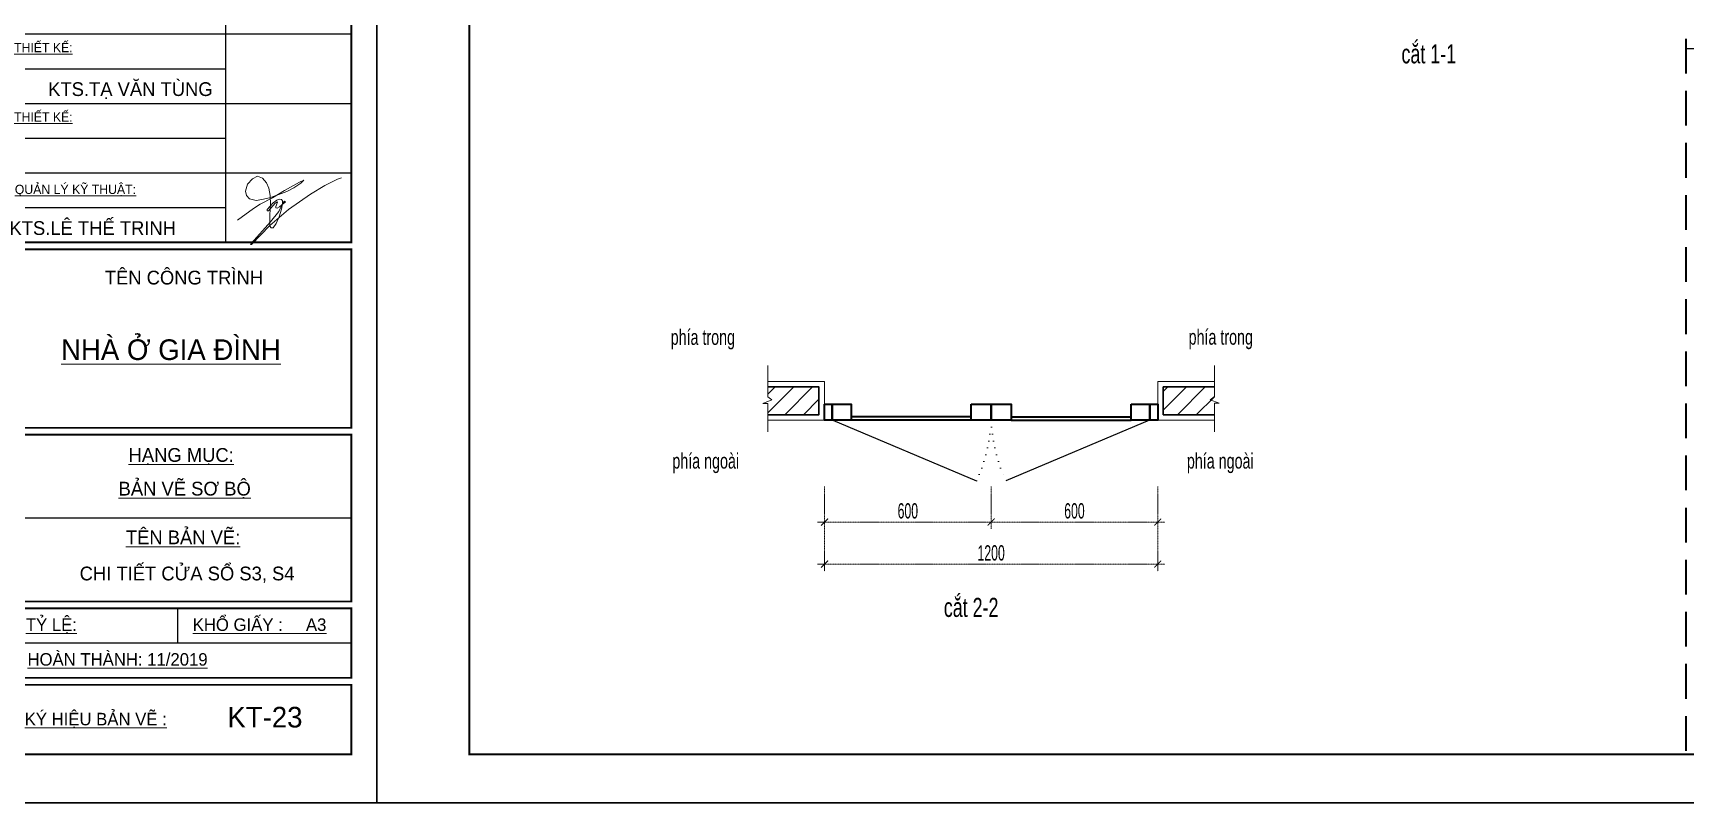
# Model space of a CAD drawing. Header units: inches. Extents: x 274208 to 641690, y -81912 to 129129.
# Drawn here: x 547734 to 553686, y 19702 to 22473 of the extents above; entities that cross this region are included whole.
import ezdxf
from ezdxf.enums import TextEntityAlignment as Align

# ---------------------------------------------------------------- set-up
doc = ezdxf.new("R2010")
doc.units = ezdxf.units.IN
doc.header["$MEASUREMENT"] = 0
doc.header["$PDMODE"] = 3
for name, pattern in [('DASHDOT', [1, 0.5, -0.25, 0, -0.25]), ('DOT', [0.25, 0, -0.25]), ('HIDDEN', [0.375, 0.25, -0.125])]:
    doc.linetypes.add(name, pattern=pattern)
for name, color, linetype, lineweight in [('01.Cut', 255, 'Continuous', 35), ('04.Khuat', 250, 'HIDDEN', 18), ('05.Text', 253, 'Continuous', 18), ('08.Dim', 156, 'Continuous', 15), ('09.Hatch', 250, 'Continuous', 5), ('10.Text', 254, 'Continuous', 18), ('11.Khung bo', 32, 'Continuous', 50), ('12.Khung', 36, 'Continuous', 25), ('CCA - TUONG', 7, 'Continuous', 35), ('Kinh', 5, 'Continuous', 35), ('nep', 9, 'Continuous', 15), ('wall', 4, 'Continuous', 9)]:
    doc.layers.add(name, color=color, linetype=linetype, lineweight=lineweight)
doc.layers.add('Tpl_Bound', color=1, linetype='Continuous', plot=False)
doc.layers.add('TRUC', color=250, linetype='DASHDOT')
doc.styles.add('TT5_Text Dim', font='hoatbif.shx', dxfattribs={"width": 0.6})
doc.styles.add('VnAvantH', font='')
doc.styles.get('VnAvantH').set_extended_font_data('.VnAvantH')
doc.dimstyles.new('TT5_Dim 1-25', dxfattribs={"dimscale": 25, "dimtxt": 2.2, "dimasz": 1, "dimexe": 1, "dimexo": 0, "dimgap": 0.5, "dimtad": 1, "dimdec": 0, "dimzin": 0, "dimdsep": 46, "dimtxsty": 'TT5_Text Dim', "dimblk": 'ARCHTICK', "dimcen": 0, "dimdle": 1, "dimclrd": 256, "dimclre": 256, "dimclrt": 1, "dimadec": 0, "dimazin": 0, "dimtfac": 0.015, "dimtdec": 0, "dimtix": 1, "dimtmove": 2, "dimatfit": 3, "dimldrblk": 'DOT', "dimfxl": 1, "dimtolj": 1, "dimtzin": 0, "dimlwd": -1, "dimlwe": -1, "dimarcsym": 1})
pattern_1 = [(45, (400941.504, 193541.707), (-33.67596, 33.67596), [])]

# ---------------------------------------------------------------- blocks, each defined once
blk = doc.blocks.new('100')
at = {"layer": '05.Text', "color": 1}
blk.add_lwpolyline([(1899575, -937551), (1899804, -937384), (1899898, -937322), (1900076, -937228), (1900253, -937123), (1900467, -937003), (1900530, -936977), (1900488, -937019), (1900384, -937087), (1900285, -937139), (1900132, -937194), (1900034, -937228), (1899924, -937254), (1899841, -937269), (1899747, -937243), (1899705, -937196), (1899689, -937134), (1899716, -937034), (1899789, -936956), (1899862, -936920), (1899935, -936946), (1899992, -937014), (1900024, -937092), (1900045, -937196), (1900050, -937322), (1900039, -937473), (1900039, -937577), (1900039, -937640), (1900060, -937661), (1900086, -937661), (1900133, -937598), (1900175, -937504), (1900206, -937395), (1900222, -937311), (1900222, -937275), (1900206, -937254), (1900175, -937249), (1900139, -937264), (1900086, -937301), (1900003, -937400), (1900003, -937416), (1900018, -937416), (1900118, -937306), (1900144, -937285), (1900150, -937293), (1900128, -937353), (1900128, -937374), (1900144, -937379), (1900180, -937358), (1900243, -937306), (1900264, -937290), (1900253, -937276), (1900234, -937290), (1900219, -937326), (1900170, -937426), (1900050, -937577), (1899773, -937880), (1899763, -937901), (1899773, -937901), (1900039, -937630), (1900306, -937400), (1900624, -937175), (1900833, -937050), (1901016, -936961), (1901073, -936940), (1901073, -936940)], dxfattribs=at)
at = {"layer": '11.Khung bo', "const_width": 26.7}
for points in [[(1860913, -945240), (1860913, -916940), (1896063, -916940), (1896063, -945240)], [(1896213, -937871), (1901213, -937871), (1901213, -930871), (1896213, -930871)], [(1896213, -940540), (1901213, -940540), (1901213, -937971), (1896213, -937971)], [(1896213, -943040), (1901213, -943040), (1901213, -940640), (1896213, -940640)], [(1896213, -944140), (1901213, -944140), (1901213, -943140), (1896213, -943140)], [(1896213, -945240), (1901213, -945240), (1901213, -944240), (1896213, -944240)]]:
    blk.add_lwpolyline(points, close=True, dxfattribs=at)
at = {"layer": '12.Khung'}
for p, q in [((1899399, -930871), (1899399, -937871)), ((1896213, -934871), (1901213, -934871)), ((1896213, -935371), (1899399, -935371)), ((1896213, -935871), (1901213, -935871)), ((1896213, -936371), (1899399, -936371)), ((1896213, -936871), (1901213, -936871)), ((1896213, -937371), (1899399, -937371)), ((1901213, -941840), (1896213, -941840)), ((1898713, -943640), (1898713, -943140)), ((1901213, -943640), (1896213, -943640))]:
    blk.add_line(p, q, dxfattribs=at)
at = {"layer": '12.Khung', "color": 1}
blk.add_lwpolyline([(1901579, -945940), (1901579, -916240), (1859580, -916240), (1859580, -945940)], close=True, dxfattribs=at)
at = {"layer": '05.Text', "style": 'VnAvantH'}
for s, height, p in [('%%UthiÕt kÕ:', 132, (1896355, -935133)), ('%%UthiÕt kÕ:', 132, (1896355, -936133)), ('%%Uqu¶n lý kü thuËt:', 132, (1896366, -937174)), ('tªn C¤NG TR×NH', 198, (1897662, -938477)), ('%%UNHµ ë GIA §×NH', 297, (1897032, -939564)), ('%%Uh¹ng môc:', 198, (1898005, -941030)), ('%%Ub¶n vÏ s¬ bé', 198, (1897861, -941515)), ('%%Utªn b¶n vÏ:', 198, (1897966, -942216)), ('%%Utû lÖ:', 180, (1896525, -943464)), ('%%UKHæ GIÊY :     A3', 180, (1898928, -943464)), ('%%Uhoµn thµnh: 11/2019', 180, (1896548, -943964)), ('%%Uký hiÖu b¶n vÏ :', 180, (1896508, -944823))]:
    blk.add_text(s, height=height, dxfattribs=at).set_placement(p)
for s, p in [('KTS.t¹ v¨n tïng', (1899215, -935764)), ('KTS.lª thÕ trinh', (1898687, -937764))]:
    blk.add_text(s, height=198, dxfattribs=at).set_placement(p, align=Align.RIGHT)
blk = doc.blocks.new('_ARCHTICK')
at = {"color": 0, "linetype": 'ByBlock', "const_width": 0.15}
blk.add_lwpolyline([(-0.5, -0.5), (0.5, 0.5)], dxfattribs=at)
blk = doc.blocks.new('*D1009')
at = {"layer": '08.Dim', "linetype": 'HIDDEN', "transparency": 16777216}
for p, q in [((550584.2, 20841), (550584.2, 20688)), ((551184.2, 20841), (551184.2, 20688)), ((550559.2, 20713), (551209.2, 20713))]:
    blk.add_line(p, q, dxfattribs=at)
at = {"layer": 'Defpoints', "color": 0, "linetype": 'HIDDEN', "transparency": 16777216}
for p in [(550584.2, 20841), (551184.2, 20841), (551184.2, 20713)]:
    blk.add_point(p, dxfattribs=at)
at = {"layer": '08.Dim', "linetype": 'HIDDEN', "transparency": 16777216, "xscale": 25, "yscale": 25, "zscale": 25, "rotation": 180}
blk.add_blockref('_ARCHTICK', (550584.2, 20713), dxfattribs=at)
at = {"layer": '08.Dim', "linetype": 'HIDDEN', "transparency": 16777216, "xscale": 25, "yscale": 25, "zscale": 25}
blk.add_blockref('_ARCHTICK', (551184.2, 20713), dxfattribs=at)
at = {"layer": '08.Dim', "color": 1, "linetype": 'HIDDEN', "transparency": 16777216, "insert": (550884.2, 20753), "char_height": 55, "attachment_point": 5, "style": 'TT5_Text Dim'}
blk.add_mtext('\\A1;600', dxfattribs=at)
blk = doc.blocks.new('_DOT')
at = {"color": 1, "linetype": 'ByBlock'}
blk.add_line((-0.5, 0), (-1, 0), dxfattribs=at)
at = {"color": 1, "linetype": 'ByBlock', "const_width": 0.5}
blk.add_lwpolyline([(-0.25, 0, 1), (0.25, 0, 1)], format="xyb", close=True, dxfattribs=at)
blk = doc.blocks.new('*D1010')
at = {"layer": '08.Dim', "linetype": 'HIDDEN', "transparency": 16777216}
for p, q in [((551184.2, 20841), (551184.2, 20688)), ((551784.2, 20841), (551784.2, 20688)), ((551159.2, 20713), (551809.2, 20713))]:
    blk.add_line(p, q, dxfattribs=at)
at = {"layer": 'Defpoints', "color": 0, "linetype": 'HIDDEN', "transparency": 16777216}
for p in [(551184.2, 20841), (551784.2, 20841), (551784.2, 20713)]:
    blk.add_point(p, dxfattribs=at)
at = {"layer": '08.Dim', "linetype": 'HIDDEN', "transparency": 16777216, "xscale": 25, "yscale": 25, "zscale": 25, "rotation": 180}
blk.add_blockref('_ARCHTICK', (551184.2, 20713), dxfattribs=at)
at = {"layer": '08.Dim', "linetype": 'HIDDEN', "transparency": 16777216, "xscale": 25, "yscale": 25, "zscale": 25}
blk.add_blockref('_ARCHTICK', (551784.2, 20713), dxfattribs=at)
at = {"layer": '08.Dim', "color": 1, "linetype": 'HIDDEN', "transparency": 16777216, "insert": (551484.2, 20753), "char_height": 55, "attachment_point": 5, "style": 'TT5_Text Dim'}
blk.add_mtext('\\A1;600', dxfattribs=at)
blk = doc.blocks.new('*D1011')
at = {"layer": '08.Dim', "linetype": 'HIDDEN', "transparency": 16777216}
for p, q in [((550584.2, 20841), (550584.2, 20536.8)), ((551784.2, 20841), (551784.2, 20536.8)), ((550559.2, 20561.8), (551809.2, 20561.8))]:
    blk.add_line(p, q, dxfattribs=at)
at = {"layer": 'Defpoints', "color": 0, "linetype": 'HIDDEN', "transparency": 16777216}
for p in [(550584.2, 20841), (551784.2, 20841), (551784.2, 20561.8)]:
    blk.add_point(p, dxfattribs=at)
at = {"layer": '08.Dim', "linetype": 'HIDDEN', "transparency": 16777216, "xscale": 25, "yscale": 25, "zscale": 25, "rotation": 180}
blk.add_blockref('_ARCHTICK', (550584.2, 20561.8), dxfattribs=at)
at = {"layer": '08.Dim', "linetype": 'HIDDEN', "transparency": 16777216, "xscale": 25, "yscale": 25, "zscale": 25}
blk.add_blockref('_ARCHTICK', (551784.2, 20561.8), dxfattribs=at)
at = {"layer": '08.Dim', "color": 1, "linetype": 'HIDDEN', "transparency": 16777216, "insert": (551184.2, 20601.8), "char_height": 55, "attachment_point": 5, "style": 'TT5_Text Dim'}
blk.add_mtext('\\A1;1200', dxfattribs=at)

msp = doc.modelspace()

# ---------------------------------------------------------------- hatches: boundary and pattern name
at = {"layer": '09.Hatch'}
h = msp.add_hatch(dxfattribs=at)
h.set_pattern_fill('ANSI31,_O', color=256, scale=15)
h.set_pattern_definition(pattern_1)
h.paths.add_polyline_path([(550564.2, 21099.2), (550380.4, 21099.2), (550380.4, 21187.7), (550362.5, 21187.7), (550394.8, 21200), (550380.4, 21211.9), (550380.4, 21199.2), (550564.2, 21199.2)])
h = msp.add_hatch(dxfattribs=at)
h.set_pattern_fill('ANSI31,_O', color=256, scale=15)
h.set_pattern_definition(pattern_1)
h.paths.add_polyline_path([(551804.2, 21099.2), (551988, 21099.2), (551988, 21187.7), (552005.8, 21187.7), (551973.5, 21200), (551988, 21211.9), (551988, 21199.2), (551804.2, 21199.2)])

# ---------------------------------------------------------------- linework, layer by layer
for p, q in [((550614.2, 21079.2), (551131, 20861.1)), ((551754.2, 21079.2), (551237.4, 20861.1))]:
    msp.add_line(p, q)
at = {"layer": '01.Cut'}
for points in [[(550584.2, 21137.2), (550612.2, 21137.2), (550612.2, 21079.2), (550584.2, 21079.2)], [(550612.2, 21137.2), (550680.2, 21137.2), (550680.2, 21079.2), (550612.2, 21079.2)], [(551112.2, 21137.2), (551184.2, 21137.2), (551184.2, 21079.2), (551112.2, 21079.2)], [(551184.2, 21137.2), (551256.2, 21137.2), (551256.2, 21079.2), (551184.2, 21079.2)], [(551688.3, 21137.2), (551756.2, 21137.2), (551756.2, 21079.2), (551688.3, 21079.2)], [(551756.2, 21137.2), (551784.2, 21137.2), (551784.2, 21079.2), (551756.2, 21079.2)]]:
    msp.add_lwpolyline(points, close=True, dxfattribs=at)
at = {"layer": '04.Khuat', "linetype": 'DOT', "ltscale": 100}
for centre, start, end in [((550604.4, 21105), 335.1485, 357.44689), ((551764, 21105), 182.55311, 204.8515)]:
    msp.add_arc(centre, 580.4, start, end, dxfattribs=at)
at = {"layer": 'CCA - TUONG', "color": 6, "linetype": 'HIDDEN', "ltscale": 500}
msp.add_lwpolyline([(553686.4, 26952.3), (553686.4, 19877.4)], dxfattribs=at)
at = {"layer": 'Kinh', "ltscale": 0.5}
for p, q in [((551112.2, 21091.2), (550680.2, 21091.2)), ((551112.2, 21079.2), (550680.2, 21079.2)), ((551256.2, 21091.2), (551688.3, 21091.2)), ((551256.2, 21079.2), (551688.3, 21079.2))]:
    msp.add_line(p, q, dxfattribs=at)
at = {"layer": 'nep', "ltscale": 0.5}
for points in [[(550380.4, 21037.8), (550380.4, 21140.1), (550362.5, 21140.1), (550394.8, 21152.5), (550380.4, 21164.3), (550380.4, 21276)], [(551988, 21037.8), (551988, 21140.7), (552005.8, 21140.7), (551973.5, 21153), (551988, 21164.9), (551988, 21276)]]:
    msp.add_lwpolyline(points, dxfattribs=at)
at = {"layer": 'nep'}
for points in [[(550380.4, 21079.2), (550584.2, 21079.2), (550584.2, 21219.2), (550380.4, 21219.2)], [(551988, 21079.2), (551784.2, 21079.2), (551784.2, 21219.2), (551988, 21219.2)]]:
    msp.add_lwpolyline(points, dxfattribs=at)
at = {"layer": 'Tpl_Bound', "color": 1}
for points in [[(538471.5, 19702.4), (538471.5, 27127.3), (548971.4, 27127.3), (548971.4, 19702.4)], [(548971.4, 19702.4), (548971.4, 27127.3), (559471.3, 27127.3), (559471.3, 19702.4)]]:
    msp.add_lwpolyline(points, close=True, dxfattribs=at)
at = {"layer": 'TRUC', "ltscale": 100}
msp.add_lwpolyline([(553686.4, 22417.3), (558068.1, 22417.3)], dxfattribs=at)
at = {"layer": 'wall', "color": 0, "lineweight": 30}
for points in [[(550380.4, 21199.2), (550564.2, 21199.2), (550564.2, 21099.2), (550380.4, 21099.2)], [(551988, 21199.2), (551804.2, 21199.2), (551804.2, 21099.2), (551988, 21099.2)]]:
    msp.add_lwpolyline(points, dxfattribs=at)

# ---------------------------------------------------------------- block references
at = {"layer": '05.Text', "xscale": 0.25, "yscale": 0.25, "zscale": 0.25}
for p in [(73576.6, 256187.3), (84076.5, 256187.3)]:
    msp.add_blockref('100', p, dxfattribs=at)

# ---------------------------------------------------------------- texts
at = {"layer": '10.Text', "style": 'TT5_Text Dim', "width": 0.7}
for s, height, p in [('c¾t 1-1', 68.75, (552662, 22363.7)), ('phÝa trong', 55, (550030, 21350.8)), ('phÝa trong', 55, (551895.2, 21351.4)), ('phÝa ngoµi', 55, (550036, 20905.5)), ('phÝa ngoµi', 55, (551889.1, 20905.5)), ('c¾t 2-2', 68.75, (551013.8, 20371.7))]:
    msp.add_text(s, height=height, dxfattribs=at).set_placement(p)
at = {"layer": '10.Text', "style": 'VnAvantH'}
msp.add_text('CHI TIÕT CöA Sæ S3, s4', height=49.5, dxfattribs=at).set_placement((547901.6, 20503.2))
msp.add_text('KT-23', height=74.25, dxfattribs=at).set_placement((548704, 19973.8), align=Align.RIGHT)

# ---------------------------------------------------------------- dimensions: what is measured, and where the dimension line sits
at = {"layer": '08.Dim', "linetype": 'HIDDEN'}
for base, p1, p2, picture, middle in [((551184.2, 20713), (550584.2, 20841), (551184.2, 20841), '*D1009', (550884.2, 20753)), ((551784.2, 20561.8), (550584.2, 20841), (551784.2, 20841), '*D1011', (551184.2, 20601.8)), ((551784.2, 20713), (551184.2, 20841), (551784.2, 20841), '*D1010', (551484.2, 20753))]:
    dim = msp.add_linear_dim(base=base, p1=p1, p2=p2, dimstyle='TT5_Dim 1-25', dxfattribs=at)
    dim.commit()
    dim.dimension.update_dxf_attribs({"geometry": picture, "text_midpoint": middle})

doc.saveas('drawing.dxf')
